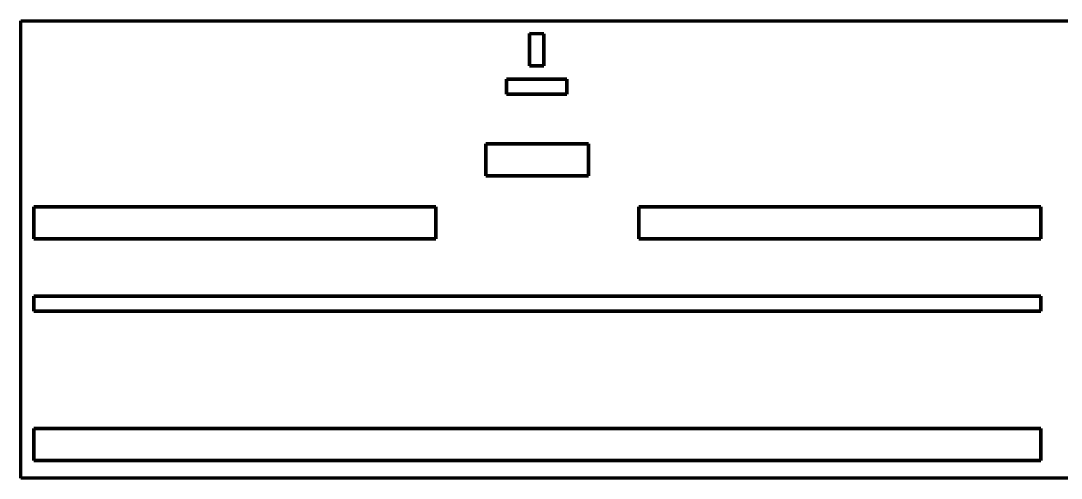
# Model space of a CAD drawing. Header units: millimetres. Extents: x 0 to 11.1, y 0 to 2.5.
# Drawn here: x 0 to 5.68, y 0 to 2.5 of the extents above; entities that cross this region are included whole.
import ezdxf

# ---------------------------------------------------------------- set-up
doc = ezdxf.new("R2010")
doc.units = ezdxf.units.MM
doc.layers.add('color#403f3bff', color=7, linetype='CONTINUOUS', lineweight=100)
doc.layers.add('color#ffffffff', color=7, linetype='CONTINUOUS', lineweight=100)

msp = doc.modelspace()

# ---------------------------------------------------------------- linework, layer by layer
at = {"layer": 'color#403f3bff'}
for p, q in [((2.7794, 2.4297), (2.8571, 2.4296)), ((2.7795, 2.2545), (2.7794, 2.4297)), ((2.8571, 2.4296), (2.8571, 2.2546)), ((2.8571, 2.2546), (2.7795, 2.2545)), ((2.6528, 2.1805), (2.9829, 2.1805)), ((2.6528, 2.099), (2.6528, 2.1805)), ((2.9829, 2.1805), (2.9828, 2.0991)), ((2.9828, 2.0991), (2.6528, 2.099)), ((2.5392, 1.8268), (3.1013, 1.8268)), ((2.5392, 1.6518), (2.5392, 1.8268)), ((3.1013, 1.8268), (3.1011, 1.6519)), ((3.1011, 1.6519), (2.5392, 1.6518)), ((0.0711, 1.4834), (2.2672, 1.4834)), ((0.0711, 1.3082), (0.0711, 1.4834)), ((2.2672, 1.4834), (2.2672, 1.3083)), ((3.375, 1.4834), (5.5719, 1.4834)), ((3.375, 1.3082), (3.375, 1.4834)), ((5.5719, 1.4834), (5.5719, 1.3083)), ((2.2672, 1.3083), (0.0711, 1.3082)), ((5.5719, 1.3083), (3.375, 1.3082)), ((0.071, 0.9954), (5.572, 0.9954)), ((0.0711, 0.9129), (0.071, 0.9954)), ((5.572, 0.9954), (5.5718, 0.9129)), ((5.5718, 0.9129), (0.0711, 0.9129)), ((0.071, 0.2713), (5.572, 0.2712)), ((0.071, 0.0963), (0.071, 0.2713)), ((5.572, 0.2712), (5.5719, 0.0963)), ((5.5719, 0.0963), (0.071, 0.0963))]:
    msp.add_line(p, q, dxfattribs=at)
at = {"layer": 'color#ffffffff'}
for p, q in [((0, 2.5), (11.0833, 2.5)), ((0, 0), (0, 2.5)), ((2.7794, 2.4297), (2.7795, 2.2545)), ((2.8571, 2.4296), (2.7794, 2.4297)), ((2.8571, 2.2546), (2.8571, 2.4296)), ((2.7795, 2.2545), (2.8571, 2.2546)), ((2.6528, 2.1805), (2.6528, 2.099)), ((2.9829, 2.1805), (2.6528, 2.1805)), ((2.9828, 2.0991), (2.9829, 2.1805)), ((2.6528, 2.099), (2.9828, 2.0991)), ((2.5392, 1.8268), (2.5392, 1.6518)), ((3.1013, 1.8268), (2.5392, 1.8268)), ((3.1011, 1.6519), (3.1013, 1.8268)), ((2.5392, 1.6518), (3.1011, 1.6519)), ((0.0711, 1.4834), (0.0711, 1.3082)), ((2.2672, 1.4834), (0.0711, 1.4834)), ((2.2672, 1.3083), (2.2672, 1.4834)), ((3.375, 1.4834), (3.375, 1.3082)), ((5.5719, 1.4834), (3.375, 1.4834)), ((5.5719, 1.3083), (5.5719, 1.4834)), ((0.0711, 1.3082), (2.2672, 1.3083)), ((3.375, 1.3082), (5.5719, 1.3083)), ((0.071, 0.9954), (0.0711, 0.9129)), ((5.572, 0.9954), (0.071, 0.9954)), ((5.5718, 0.9129), (5.572, 0.9954)), ((0.0711, 0.9129), (5.5718, 0.9129)), ((0.071, 0.2713), (0.071, 0.0963)), ((5.572, 0.2712), (0.071, 0.2713)), ((5.5719, 0.0963), (5.572, 0.2712)), ((0.071, 0.0963), (5.5719, 0.0963)), ((11.0833, 0), (0, 0))]:
    msp.add_line(p, q, dxfattribs=at)

doc.saveas('drawing.dxf')
